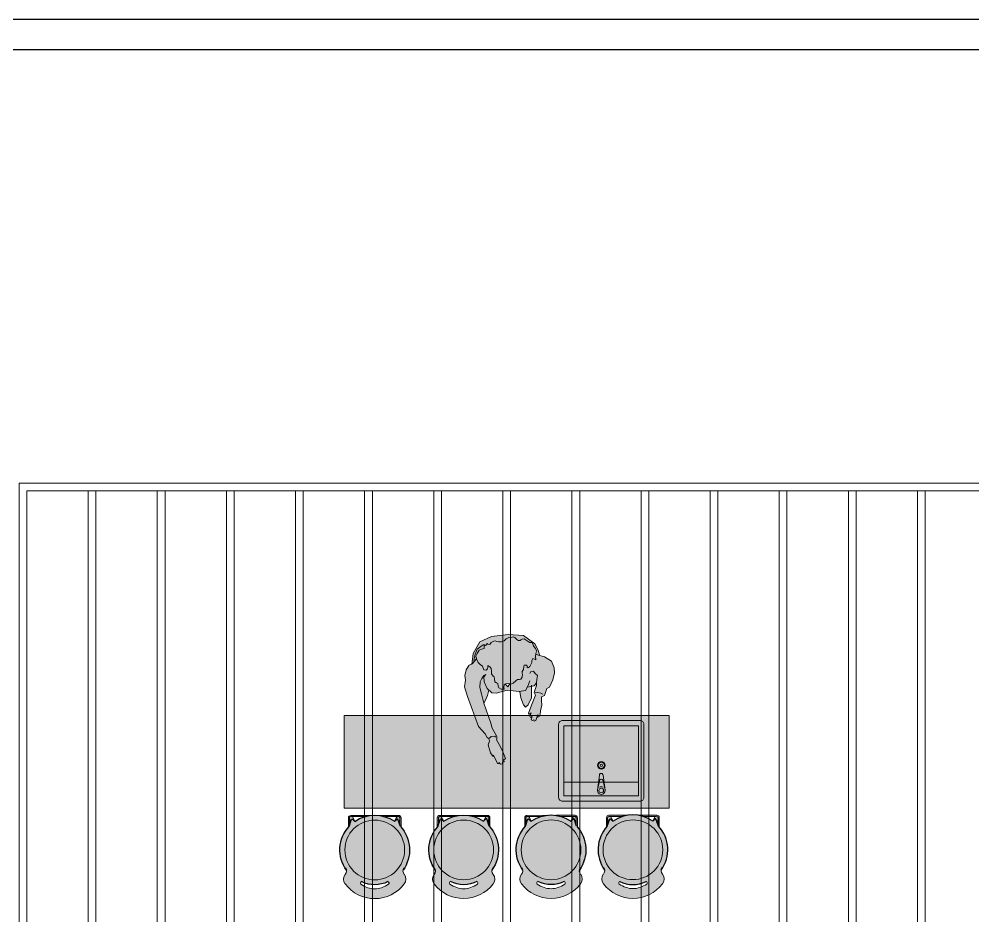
# Model space of a CAD drawing. Header units: inches. Extents: x 16106347 to 16308397, y -515360 to -420631.
# Drawn here: x 16168585 to 16174747, y -426425 to -420631 of the extents above; entities that cross this region are included whole.
import ezdxf

# ---------------------------------------------------------------- set-up
doc = ezdxf.new("R2010")
doc.units = ezdxf.units.IN
doc.header["$LTSCALE"] = 1000
doc.header["$MEASUREMENT"] = 0
doc.linetypes.add('DASHED', pattern=[0.75, 0.5, -0.25])
for name, color, linetype in [('00', 252, 'Continuous'), ('FURINTURE', 37, 'Continuous'), ('S-BEAM NO', 3, 'Continuous')]:
    doc.layers.add(name, color=color, linetype=linetype)
for name, color, linetype, lineweight in [('cotas', 250, 'Continuous', 5), ('dim', 251, 'Continuous', 9), ('Dimension', 18, 'Continuous', 5), ('Fixture', 157, 'Continuous', 18), ('FLOORING', 251, 'Continuous', 20), ('furn', 250, 'Continuous', 13), ('HACTH', 8, 'Continuous', 5), ('hatch', 8, 'Continuous', 5), ('Human', 4, 'Continuous', 13)]:
    doc.layers.add(name, color=color, linetype=linetype, lineweight=lineweight)
doc.layers.add('Furniture', color=250, linetype='Continuous', lineweight=13, transparency=0.5)

# ---------------------------------------------------------------- blocks, each defined once
blk = doc.blocks.new('A$C0FF42ECC')
at = {"layer": 'hatch'}
for points in [[(867, 1323), (719, 1358), (621, 1335), (551, 1339), (469, 1312), (408, 1263), (383, 1206), (321, 1144), (377, 1125), (409, 1098), (437, 1062), (492, 1046), (500, 1014), (480, 990), (461, 986), (433, 982), (457, 954), (480, 938), (516, 938), (560, 938), (596, 918), (608, 903), (640, 903), (687, 899), (703, 875), (715, 859), (755, 855), (779, 847), (803, 815), (807, 771), (779, 775), (743, 767), (731, 745), (754, 734), (774, 714), (754, 695), (736, 676), (739, 668), (727, 632), (695, 588), (680, 560), (680, 529), (676, 513), (652, 489), (608, 481), (596, 485), (568, 481), (540, 457), (496, 449), (476, 445), (476, 409), (500, 397), (504, 405), (520, 389), (500, 361), (445, 326), (417, 326), (389, 306), (405, 274), (409, 262), (389, 262), (373, 270), (365, 266), (313, 254), (281, 238), (238, 258), (198, 282), (162, 290), (154, 286), (150, 282), (172, 258), (258, 219), (351, 200), (379, 129), (449, 31), (551, 0), (629, 4), (731, 39), (836, 98), (852, 137), (953, 183), (965, 226), (1020, 234), (1090, 234), (1172, 258), (1227, 269), (1254, 289), (1266, 308), (1223, 304), (1313, 340), (1317, 367), (1301, 371), (1309, 390), (1297, 410), (1246, 390), (1258, 418), (1238, 425), (1192, 402), (1211, 437), (1192, 441), (1055, 375), (934, 316), (895, 328), (793, 285), (754, 281), (793, 324), (806, 423), (852, 457), (860, 550), (824, 726), (856, 894), (844, 960), (774, 1023), (672, 1058), (598, 1058), (563, 1023), (574, 1054), (617, 1089), (664, 1120), (750, 1128), (844, 1116), (985, 1093), (1293, 1011), (1371, 999), (1500, 941), (1532, 945), (1547, 952), (1657, 898), (1735, 874), (1836, 839), (1856, 867), (1883, 867), (1883, 890), (1914, 890), (1914, 921), (1887, 945), (1903, 952), (1899, 968), (1770, 1015), (1793, 1023), (1731, 1058), (1610, 1081), (1559, 1058), (1520, 1062), (1500, 1085), (1446, 1113), (1324, 1202)], [(0, 644), (35, 414), (150, 283), (150, 306), (146, 330), (130, 354), (106, 381), (86, 409), (86, 441), (94, 461), (106, 469), (102, 501), (78, 525), (50, 544), (42, 564), (46, 584), (46, 636), (62, 676), (86, 708), (98, 755), (98, 791), (90, 819), (78, 843), (78, 863), (98, 903), (110, 915), (126, 926), (114, 954), (106, 966), (122, 974), (126, 970), (134, 994), (134, 1010), (178, 1018), (182, 1054), (194, 1090), (241, 1125), (277, 1149), (317, 1145), (324, 1148), (383, 1206), (387, 1216), (238, 1187), (70, 1073), (8, 890)], [(687, 899), (640, 903), (608, 903), (596, 918), (560, 938), (516, 938), (480, 938), (457, 954), (433, 982), (461, 986), (480, 990), (500, 1014), (492, 1046), (437, 1062), (409, 1098), (377, 1125), (317, 1145), (277, 1149), (241, 1125), (194, 1090), (182, 1054), (178, 1018), (134, 1010), (134, 994), (126, 970), (122, 974), (106, 966), (114, 954), (126, 926), (110, 915), (98, 903), (78, 863), (78, 843), (90, 819), (98, 791), (98, 755), (86, 708), (62, 676), (46, 636), (46, 584), (42, 564), (50, 544), (78, 525), (102, 501), (106, 469), (94, 461), (86, 441), (86, 409), (106, 381), (130, 354), (146, 330), (150, 306), (150, 283), (150, 282), (154, 286), (162, 290), (198, 282), (238, 258), (281, 238), (313, 254), (365, 266), (373, 270), (389, 262), (409, 262), (405, 274), (389, 306), (417, 326), (445, 326), (500, 361), (520, 389), (504, 405), (500, 397), (476, 409), (476, 445), (496, 449), (540, 457), (568, 481), (596, 485), (608, 481), (652, 489), (676, 513), (680, 529), (680, 560), (695, 588), (727, 632), (739, 668), (727, 696), (727, 739), (731, 745), (731, 746), (731, 745), (743, 767), (779, 775), (807, 771), (803, 815), (779, 847), (755, 855), (715, 859), (703, 875)], [(563, 1023), (574, 1054), (617, 1089), (664, 1120), (750, 1128), (844, 1116), (985, 1093), (945, 1062), (879, 1027), (801, 998), (774, 1023), (672, 1058), (598, 1058)], [(969, 375), (1071, 437), (1098, 476), (1063, 504), (953, 535), (859, 540), (852, 457), (806, 423), (798, 362)]]:
    blk.add_hatch(color=256, dxfattribs=at).paths.add_polyline_path(points)
at = {"layer": 'Human', "color": 7}
for p, q in [((408, 1263), (469, 1312)), ((469, 1312), (551, 1339)), ((551, 1339), (621, 1335)), ((621, 1335), (719, 1358)), ((719, 1358), (867, 1323)), ((867, 1323), (1324, 1202)), ((70, 1073), (238, 1187)), ((250, 1155), (176, 1120)), ((238, 1187), (399, 1218)), ((241, 1125), (277, 1149)), ((340, 1187), (250, 1155)), ((277, 1149), (317, 1145)), ((304, 1141), (324, 1148)), ((317, 1145), (377, 1125)), ((324, 1148), (383, 1206)), ((383, 1206), (410, 1269)), ((1324, 1202), (1446, 1113)), ((8, 890), (70, 1073)), ((121, 1027), (118, 994)), ((176, 1120), (121, 1027)), ((134, 1010), (178, 1018)), ((134, 994), (134, 1010)), ((178, 1018), (182, 1054)), ((182, 1054), (194, 1090)), ((194, 1090), (241, 1125)), ((377, 1125), (409, 1098)), ((409, 1098), (437, 1062)), ((437, 1062), (492, 1046)), ((500, 1014), (480, 990)), ((492, 1046), (500, 1014)), ((563, 1023), (598, 1058)), ((574, 1054), (563, 1023)), ((617, 1089), (574, 1054)), ((598, 1058), (672, 1058)), ((664, 1120), (617, 1089)), ((750, 1128), (664, 1120)), ((672, 1058), (774, 1023)), ((844, 1116), (750, 1128)), ((774, 1023), (844, 960)), ((801, 998), (879, 1027)), ((985, 1093), (844, 1116)), ((879, 1027), (945, 1062)), ((945, 1062), (985, 1093)), ((1293, 1011), (985, 1093)), ((1371, 999), (1293, 1011)), ((1500, 941), (1371, 999)), ((1446, 1113), (1500, 1085)), ((1516, 1054), (1489, 1027)), ((1489, 1027), (1492, 972)), ((1500, 1085), (1520, 1062)), ((1520, 1062), (1559, 1058)), ((1559, 1058), (1610, 1081)), ((1610, 1081), (1731, 1058)), ((1731, 1058), (1793, 1023)), ((1793, 1023), (1770, 1015)), ((1770, 1015), (1899, 968)), ((0, 644), (8, 890)), ((78, 863), (98, 903)), ((78, 843), (78, 863)), ((98, 903), (110, 915)), ((106, 966), (122, 974)), ((114, 954), (106, 966)), ((110, 915), (126, 926)), ((126, 926), (114, 954)), ((122, 974), (126, 970)), ((126, 970), (134, 994)), ((461, 986), (433, 982)), ((433, 982), (457, 954)), ((457, 954), (480, 938)), ((480, 990), (461, 986)), ((480, 938), (516, 938)), ((516, 938), (560, 938)), ((560, 938), (596, 918)), ((596, 918), (608, 903)), ((608, 903), (640, 903)), ((640, 903), (687, 899)), ((687, 899), (703, 875)), ((703, 875), (715, 859)), ((715, 859), (755, 855)), ((755, 855), (779, 847)), ((856, 894), (824, 726)), ((844, 960), (856, 894)), ((1492, 972), (1508, 960)), ((1532, 945), (1500, 941)), ((1547, 952), (1532, 945)), ((1657, 898), (1547, 952)), ((1735, 874), (1657, 898)), ((1836, 839), (1735, 874)), ((1856, 867), (1836, 839)), ((1883, 867), (1856, 867)), ((1914, 890), (1883, 890)), ((1883, 890), (1883, 867)), ((1903, 952), (1887, 945)), ((1887, 945), (1914, 921)), ((1899, 968), (1903, 952)), ((1914, 921), (1914, 890)), ((90, 819), (78, 843)), ((86, 708), (98, 755)), ((98, 791), (90, 819)), ((98, 755), (98, 791)), ((743, 767), (727, 739)), ((727, 739), (727, 696)), ((730, 750), (731, 746)), ((731, 746), (754, 734)), ((779, 775), (743, 767)), ((754, 734), (774, 714)), ((774, 714), (754, 695)), ((779, 847), (803, 815)), ((807, 771), (779, 775)), ((803, 815), (807, 771)), ((824, 726), (860, 550)), ((35, 414), (0, 644)), ((42, 564), (46, 584)), ((46, 636), (62, 676)), ((46, 584), (46, 636)), ((62, 676), (86, 708)), ((695, 588), (680, 560)), ((727, 632), (695, 588)), ((727, 696), (739, 668)), ((739, 668), (727, 632)), ((731, 671), (730, 670)), ((754, 695), (731, 671)), ((50, 544), (42, 564)), ((78, 525), (50, 544)), ((102, 501), (78, 525)), ((86, 441), (94, 461)), ((86, 409), (86, 441)), ((94, 461), (106, 469)), ((106, 469), (102, 501)), ((496, 449), (476, 445)), ((476, 445), (476, 409)), ((540, 457), (496, 449)), ((568, 481), (540, 457)), ((596, 485), (568, 481)), ((608, 481), (596, 485)), ((652, 489), (608, 481)), ((676, 513), (652, 489)), ((680, 529), (676, 513)), ((680, 560), (680, 529)), ((852, 457), (793, 414)), ((860, 550), (852, 457)), ((953, 535), (859, 540)), ((1063, 504), (953, 535)), ((969, 375), (1071, 437)), ((1055, 375), (1192, 441)), ((1098, 476), (1063, 504)), ((1071, 437), (1098, 476)), ((1192, 441), (1211, 437)), ((1211, 437), (1192, 402)), ((172, 258), (35, 414)), ((106, 381), (86, 409)), ((130, 354), (106, 381)), ((146, 330), (130, 354)), ((150, 306), (146, 330)), ((150, 282), (150, 306)), ((154, 286), (150, 282)), ((162, 290), (154, 286)), ((198, 282), (162, 290)), ((417, 326), (389, 306)), ((389, 306), (405, 274)), ((445, 326), (417, 326)), ((500, 361), (445, 326)), ((476, 409), (500, 397)), ((500, 397), (504, 405)), ((520, 389), (500, 361)), ((504, 405), (520, 389)), ((578, 351), (574, 312)), ((574, 312), (613, 289)), ((606, 371), (578, 351)), ((613, 289), (645, 258)), ((793, 414), (715, 379)), ((793, 324), (754, 281)), ((754, 281), (793, 285)), ((783, 361), (969, 375)), ((806, 423), (793, 324)), ((793, 285), (895, 328)), ((895, 328), (934, 316)), ((899, 316), (899, 277)), ((934, 316), (1055, 375)), ((1192, 402), (1238, 425)), ((1313, 340), (1223, 304)), ((1223, 304), (1266, 308)), ((1254, 289), (1227, 269)), ((1238, 425), (1258, 418)), ((1258, 418), (1246, 390)), ((1246, 390), (1297, 410)), ((1266, 308), (1254, 289)), ((1297, 410), (1309, 390)), ((1309, 390), (1301, 371)), ((1301, 371), (1317, 367)), ((1317, 367), (1313, 340)), ((258, 219), (172, 258)), ((238, 258), (198, 282)), ((281, 238), (238, 258)), ((356, 199), (258, 219)), ((313, 254), (281, 238)), ((365, 266), (313, 254)), ((344, 219), (331, 245)), ((379, 129), (344, 219)), ((373, 270), (365, 266)), ((389, 262), (373, 270)), ((409, 262), (389, 262)), ((405, 274), (409, 262)), ((645, 258), (703, 273)), ((703, 273), (754, 281)), ((953, 183), (852, 137)), ((899, 277), (914, 234)), ((914, 234), (930, 203)), ((965, 226), (953, 183)), ((1020, 234), (965, 226)), ((1090, 234), (1020, 234)), ((1172, 258), (1090, 234)), ((1227, 269), (1172, 258)), ((449, 31), (379, 129)), ((551, 0), (449, 31)), ((629, 4), (551, 0)), ((731, 39), (629, 4)), ((836, 98), (731, 39)), ((852, 137), (836, 98))]:
    blk.add_line(p, q, dxfattribs=at)
blk = doc.blocks.new('A$C3C831C38')
at = {"layer": 'Fixture'}
for p, q in [((0.1, 0.0125), (0.003076, 0.024615)), ((0.0625, 0.0125), (0.004994, 0.024496)), ((0.1, -0.0125), (0.003076, -0.024615)), ((0.0625, -0.0125), (0.004994, -0.024496))]:
    blk.add_line(p, q, dxfattribs=at)
for centre, radius, start, end in [((0, 0), 0.025, 77.9034822, 282.0965178), ((0, 0), 0.025, 330.002403, 29.997597), ((0.0625, 0), 0.0125, 270, 90), ((0.1, 0), 0.0125, 270, 90)]:
    blk.add_arc(centre, radius, start, end, dxfattribs=at)
blk = doc.blocks.new('REEERT')
at = {"layer": 'hatch', "ltscale": 19}
blk.add_hatch(color=254, dxfattribs=at).paths.add_polyline_path([(1111672.63, 199363.24, 0.414214), (1111673.63, 199362.24), (1111693.68, 199362.24, 0.414214), (1111694.68, 199363.24), (1111694.68, 199382.1, 0.414214), (1111693.68, 199383.1), (1111673.63, 199383.1, 0.414214), (1111672.63, 199382.1)])
at = {"layer": 'Fixture', "color": 7, "ltscale": 19}
blk.add_lwpolyline([(1111673.63, 199383.1), (1111693.68, 199383.1, -0.414214), (1111694.68, 199382.1), (1111694.68, 199363.24, -0.414214), (1111693.68, 199362.24), (1111673.63, 199362.24, -0.414214), (1111672.63, 199363.24), (1111672.63, 199382.1, -0.414214)], format="xyb", close=True, dxfattribs=at)
for points in [[(1111674.01, 199381.73), (1111693.3, 199381.73), (1111693.3, 199378.18), (1111674.01, 199378.18)], [(1111674.01, 199378.18), (1111693.3, 199378.18), (1111693.3, 199363.62), (1111674.01, 199363.62)], [(1111674.01, 199378.18), (1111693.3, 199378.18), (1111693.3, 199363.62), (1111674.01, 199363.62)]]:
    blk.add_lwpolyline(points, close=True, dxfattribs=at)
for centre, radius in [((1111683.65, 199380.35), 0.595), ((1111683.65, 199373.85), 1), ((1111683.65, 199373.85), 0.82), ((1111683.65, 199373.85), 0.278)]:
    blk.add_circle(centre, radius, dxfattribs=at)
at = {"layer": 'Fixture', "xscale": 39.40204582611114, "yscale": 39.40204582611114, "zscale": 39.40204582611114, "rotation": 269.9666507728382}
blk.add_blockref('A$C3C831C38', (1111683.65, 199380.35, 0), dxfattribs=at)
blk = doc.blocks.new('FHFHFGH')
at = {"layer": 'FURINTURE'}
h = blk.add_hatch(color=256, dxfattribs=at)
h.paths.add_polyline_path([(175003.74, -43012.92, 1), (174988.31, -43012.92, 1)], flags=0)
h.paths.add_polyline_path([(175003.66, -43021.71, 0.34376), (175003.68, -43019.25, -0.202834), (175003.33, -43018.18, 0.355573), (175002.65, -43006.83), (175001.99, -43004.93), (175001.8, -43004.93), (175001.15, -43005.53, 0.312574), (174990.9, -43005.53), (174990.25, -43004.93), (174990.06, -43004.93), (174989.4, -43006.83, 0.355573), (174988.72, -43018.18, -0.202834), (174988.37, -43019.25, 0.34376), (174988.39, -43021.71, 0.495083)])
h.paths.add_polyline_path([(174992.63, -43021.11, 0.239411), (174999.42, -43021.11, -0.578553), (174999.61, -43021.78, -0.058752), (174997.78, -43022.68, -0.166002), (174994.26, -43022.68, -0.058752), (174992.44, -43021.78, -0.578553)], flags=16)
h.paths.add_polyline_path([(174988.31, -43012.92, -1), (175003.74, -43012.92, -1)], flags=16)
h.paths.add_polyline_path([(175001.15, -43005.53), (175001.8, -43004.93), (175001.99, -43004.93), (175002.32, -43005.88), (175002.54, -43004.86, 0.921295), (175001.61, -43004.6)], flags=16)
h.paths.add_polyline_path([(175002.83, -43004.61, 0.414214), (175002.23, -43004.01), (174997.28, -43004.01, -0.037492), (174998.6, -43004.3), (175001.94, -43004.3, -0.133141), (175002.19, -43004.3), (175002.23, -43004.3, -0.414214), (175002.54, -43004.61), (175002.54, -43004.68, -0.091677), (175002.54, -43004.86), (175002.54, -43006.53), (175002.65, -43006.83, -0.007604), (175002.83, -43007.04)], flags=17)
h.paths.add_polyline_path([(174990.06, -43004.93), (174990.25, -43004.93), (174990.9, -43005.53), (174990.44, -43004.6, 0.951929), (174989.51, -43004.89), (174989.73, -43005.88)], flags=16)
h.paths.add_polyline_path([(174989.22, -43007.04, -0.007604), (174989.4, -43006.83), (174989.5, -43006.53), (174989.5, -43004.86, -0.091677), (174989.5, -43004.68), (174989.5, -43004.61, -0.414214), (174989.82, -43004.3), (174989.85, -43004.3, -0.133141), (174990.11, -43004.3), (174993.45, -43004.3, -0.037492), (174994.77, -43004.01), (174989.82, -43004.01, 0.414214), (174989.22, -43004.61)], flags=17)
at = {"layer": 'cotas', "color": 18, "lineweight": 5, "ltscale": 0.6}
for p, q in [((174989.82, -43004.01), (174994.77, -43004.01)), ((174989.82, -43004.3), (174989.85, -43004.3)), ((174990.11, -43004.3), (174993.45, -43004.3)), ((175002.23, -43004.01), (174997.28, -43004.01)), ((175001.94, -43004.3), (174998.6, -43004.3)), ((175002.23, -43004.3), (175002.19, -43004.3)), ((174989.22, -43004.61), (174989.22, -43007.04)), ((174989.5, -43004.61), (174989.5, -43004.68)), ((174989.5, -43004.86), (174989.5, -43006.53)), ((174989.73, -43005.88), (174989.5, -43004.86)), ((174990.9, -43005.53), (174990.44, -43004.6)), ((175001.15, -43005.53), (175001.61, -43004.6)), ((175002.32, -43005.88), (175002.54, -43004.86)), ((175002.54, -43004.61), (175002.54, -43004.68)), ((175002.54, -43004.86), (175002.54, -43006.53)), ((175002.83, -43004.61), (175002.83, -43007.04))]:
    blk.add_line(p, q, dxfattribs=at)
at = {"layer": 'cotas', "color": 18, "lineweight": 25, "ltscale": 0.6}
for p, q in [((174989.4, -43006.83), (174990.06, -43004.93)), ((174990.06, -43004.93), (174990.25, -43004.93)), ((174990.25, -43004.93), (174990.9, -43005.53)), ((175001.8, -43004.93), (175001.15, -43005.53)), ((175001.99, -43004.93), (175001.8, -43004.93)), ((175002.65, -43006.83), (175001.99, -43004.93))]:
    blk.add_line(p, q, dxfattribs=at)
at = {"layer": 'cotas', "color": 18, "lineweight": 5, "ltscale": 0.6}
blk.add_circle((174996.02, -43012.92), 7.72, dxfattribs=at)
for centre, radius, start, end in [((174989.82, -43004.61), 0.6, 90, 180), ((174989.98, -43004.77), 0.485, 19.8592, 190.4761), ((174989.82, -43004.61), 0.312, 90, 180), ((175002.07, -43004.77), 0.485, 349.5239, 160.1408), ((175002.23, -43004.61), 0.6, 0, 90), ((175002.23, -43004.61), 0.312, 0, 90), ((174987.28, -43018.3), 1.45, 319.2468, 32.3333), ((175004.77, -43018.3), 1.45, 147.6667, 220.7532), ((174989.96, -43020.47), 2, 142.5152, 218.3988), ((174992.73, -43021.5), 0.404, 104.3056, 224.5123), ((174999.32, -43021.5), 0.404, 315.4877, 75.6944), ((175002.09, -43020.47), 2, 321.6012, 37.4848), ((174996.02, -43015.89), 9.6, 217.3216, 322.6784), ((174997.15, -43014.49), 8.68, 237.1542, 250.6037), ((174996.02, -43017.52), 5.45, 251.1494, 288.8506), ((174994.9, -43014.49), 8.68, 289.3963, 302.8458)]:
    blk.add_arc(centre, radius, start, end, dxfattribs=at)
at = {"layer": 'cotas', "color": 18, "lineweight": 25, "ltscale": 0.6}
for centre, radius, start, end in [((174996.02, -43012.92), 9, 55.2843, 124.7157), ((174996.02, -43012.92), 9, 137.4044, 215.7005), ((174996.02, -43012.92), 9, 324.2995, 42.5956), ((174996.02, -43014.42), 7.5, 243.0723, 296.9277)]:
    blk.add_arc(centre, radius, start, end, dxfattribs=at)
blk = doc.blocks.new('TYTRY677')
at = {"layer": 'HACTH'}
blk.add_hatch(color=254, dxfattribs=at).paths.add_polyline_path([(359549.82, -12767.92), (359549.82, -12851.92), (359573.82, -12851.92), (359573.82, -12767.92)])
at = {"layer": 'Furniture', "color": 250, "lineweight": 5, "ltscale": 2.5, "elevation": 0}
blk.add_lwpolyline([(359549.82, -12767.92), (359573.82, -12767.92), (359573.82, -12851.92), (359549.82, -12851.92)], close=True, dxfattribs=at)
at = {"layer": 'dim', "color": 7, "ltscale": 19, "xscale": -1, "rotation": 89.99999999999986}
blk.add_blockref('REEERT', (558934.74, 1098849.3, 0), dxfattribs=at)
at = {"layer": 'furn', "lineweight": 30, "xscale": -1, "rotation": 270.0436043860387}
for p in [(402685.12, -187739.05, 0), (402685.14, -187762.03, 0), (402685.16, -187784.61, 0)]:
    blk.add_blockref('FHFHFGH', p, dxfattribs=at)
at = {"layer": 'furn', "lineweight": 30, "rotation": 270.0436043860388}
blk.add_blockref('FHFHFGH', (402418.82, 162186.18, 0), dxfattribs=at)
at = {"layer": 'Human', "color": 0, "linetype": 'Continuous', "xscale": -0.01734469087999711, "yscale": 0.01734469047615952, "zscale": 0.01734469086384354, "rotation": 4.957844386810965}
blk.add_blockref('A$C0FF42ECC', (359595.66, -12821.38, 0), dxfattribs=at)
blk = doc.blocks.new('GAZEBO')
at = {"layer": 'Dimension', "linetype": 'DASHED', "ltscale": 0.5, "elevation": 0}
for points in [[(356983.89, -12598.62), (357235.9, -12598.62), (357235.9, -12838.62), (356983.89, -12838.62)], [(356985.89, -12600.62), (357233.9, -12600.62), (357233.9, -12836.62), (356985.89, -12836.62)], [(357001.75, -12600.62), (357003.75, -12600.62), (357003.75, -12836.62), (357001.75, -12836.62)], [(357019.61, -12600.62), (357021.61, -12600.62), (357021.61, -12836.62), (357019.61, -12836.62)], [(357037.46, -12600.62), (357039.46, -12600.62), (357039.46, -12836.62), (357037.46, -12836.62)], [(357055.32, -12600.62), (357057.32, -12600.62), (357057.32, -12836.62), (357055.32, -12836.62)], [(357073.18, -12600.62), (357075.18, -12600.62), (357075.18, -12836.62), (357073.18, -12836.62)], [(357091.04, -12600.62), (357093.04, -12600.62), (357093.04, -12836.62), (357091.04, -12836.62)], [(357108.89, -12600.62), (357110.89, -12600.62), (357110.89, -12836.62), (357108.89, -12836.62)], [(357126.75, -12600.62), (357128.75, -12600.62), (357128.75, -12836.62), (357126.75, -12836.62)], [(357144.61, -12600.62), (357146.61, -12600.62), (357146.61, -12836.62), (357144.61, -12836.62)], [(357162.47, -12600.62), (357164.47, -12600.62), (357164.47, -12836.62), (357162.47, -12836.62)], [(357180.32, -12600.62), (357182.32, -12600.62), (357182.32, -12836.62), (357180.32, -12836.62)], [(357198.18, -12600.62), (357200.18, -12600.62), (357200.18, -12836.62), (357198.18, -12836.62)], [(357216.04, -12600.62), (357218.04, -12600.62), (357218.04, -12836.62), (357216.04, -12836.62)]]:
    blk.add_lwpolyline(points, close=True, dxfattribs=at)
blk = doc.blocks.new('zw$8369')
at = {"layer": 'FLOORING', "color": 251, "elevation": 0}
blk.add_lwpolyline([(-1315.63, 2114.91), (-1201.63, 2114.91), (-1201.63, 2354.91), (-949.63, 2354.91), (-949.62, 2114.9), (-835.62, 2114.9), (-835.62, 1771.03), (-835.62, 1379.14), (-1315.63, 1379.14), (-1315.63, 2114.91)], dxfattribs=at)
at = {"layer": 'dim', "color": 251, "rotation": 90}
blk.add_blockref('TYTRY677', (-13885.54, -357278.92, 0), dxfattribs=at)
at = {"layer": 'FURINTURE', "color": 251}
blk.add_blockref('GAZEBO', (-358185.52, 14953.52, 0), dxfattribs=at)

msp = doc.modelspace()

# ---------------------------------------------------------------- linework, layer by layer
at = {"layer": 'S-BEAM NO', "elevation": 0}
for points in [[(16106347.2, -420631), (16194016.1, -420631), (16194016.1, -515359.5), (16106347.2, -515359.5)], [(16106542.9, -420826.6), (16193820.4, -420826.6), (16193820.4, -515163.9), (16106542.9, -515163.9)]]:
    msp.add_lwpolyline(points, close=True, dxfattribs=at)

# ---------------------------------------------------------------- block references
at = {"layer": '00', "color": 1, "linetype": 'Continuous', "xscale": 25, "yscale": 25, "zscale": 25}
msp.add_blockref('zw$8369', (16198625.9, -482502.1, 0), dxfattribs=at)

doc.saveas('drawing.dxf')
